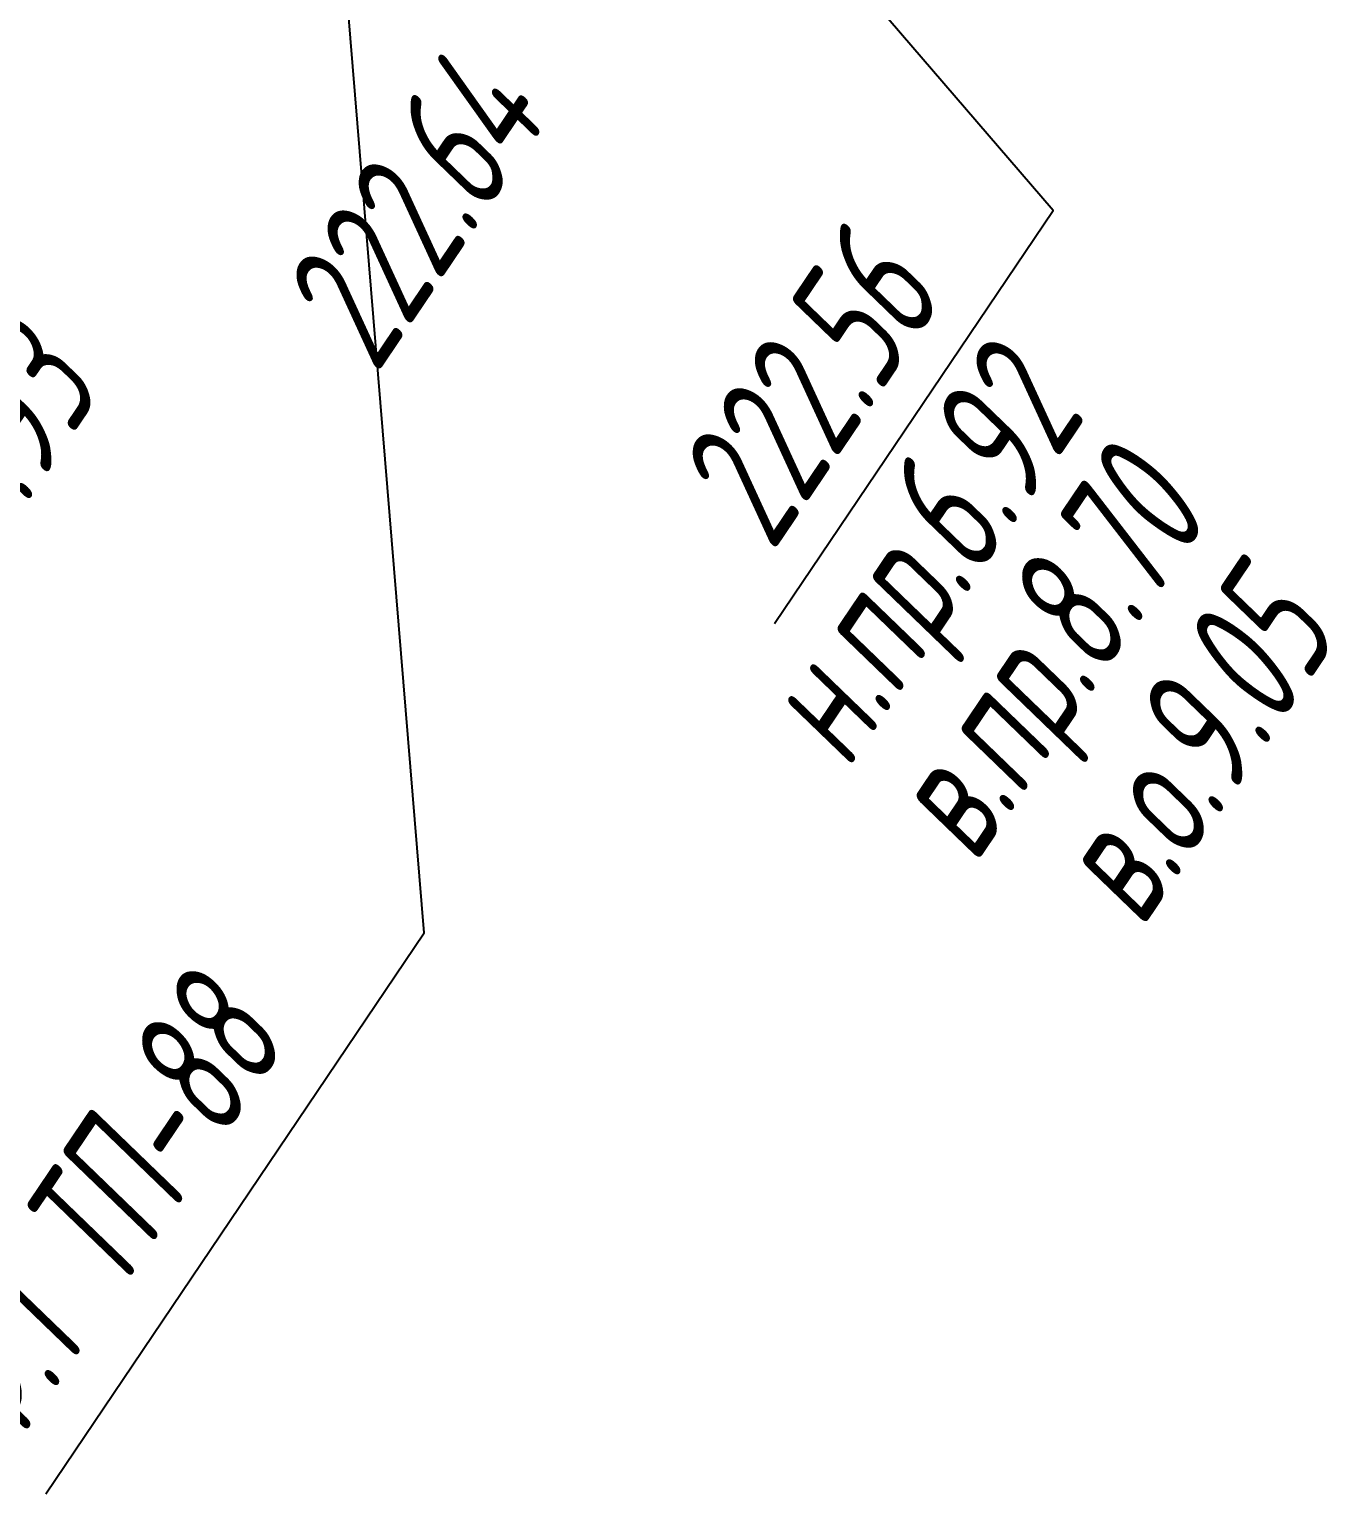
# Model space of a CAD drawing. Header units: millimetres. Extents: x -1799 to 6962, y -1020 to 4121.
# Drawn here: x 3894.72 to 3930.73, y 3132.07 to 3172.66 of the extents above; entities that cross this region are included whole.
import ezdxf

# ---------------------------------------------------------------- set-up
doc = ezdxf.new("R2010")
doc.units = ezdxf.units.MM
doc.linetypes.add('CONTI', pattern=[0])
doc.layers.add('NAD_MDEFAULT', color=7, linetype='CONTI')
doc.layers.add('PI_OTDEFAULT', color=172, linetype='CONTI')
doc.styles.add('eskd', font='spds.shx', dxfattribs={"width": 1.2, "oblique": 15})

msp = doc.modelspace()

# ---------------------------------------------------------------- linework, layer by layer
at = {"linetype": 'Continuous'}
for points in [[(3895.183, 3132.074), (3905.667, 3147.617), (3901.397, 3199.464)], [(3915.376, 3156.196), (3923.093, 3167.637), (3905.542, 3188.039)]]:
    msp.add_lwpolyline(points, dxfattribs=at)

# ---------------------------------------------------------------- texts
at = {"layer": 'NAD_MDEFAULT', "color": 7, "style": 'eskd', "oblique": 10, "width": 0.8}
for s, p in [('н.пр.6.92', (3917.397, 3152.111)), ('в.пр.8.70', (3920.928, 3149.477)), ('в.о.9.05', (3925.539, 3147.694)), ('Ф.1 ТП-88', (3894.103, 3133.001))]:
    msp.add_text(s, height=3.5, rotation=56, dxfattribs=at).set_placement(p)
at = {"layer": 'PI_OTDEFAULT', "color": 172, "style": 'eskd', "oblique": 10, "width": 0.8}
for s, p in [('222.64', (3904.339, 3163.069)), ('222.56', (3915.319, 3158.141)), ('222.93', (3892.012, 3155.599))]:
    msp.add_text(s, height=3.5, rotation=56, dxfattribs=at).set_placement(p)

doc.saveas('drawing.dxf')
